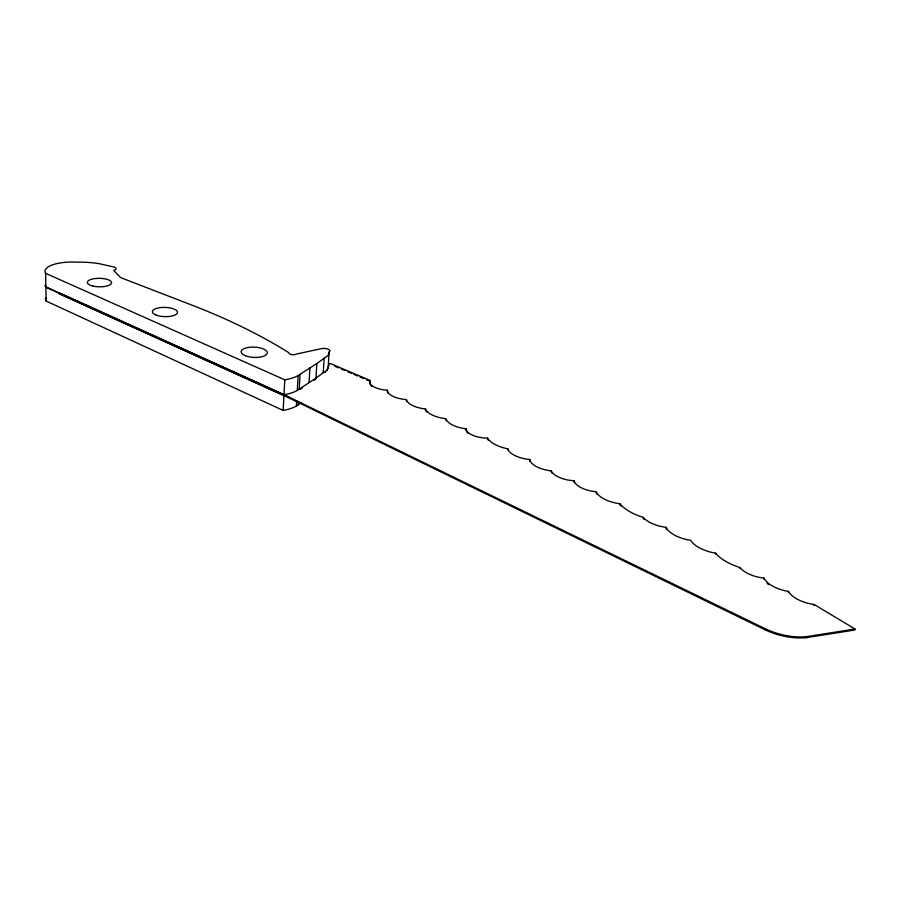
<?xml version="1.0" encoding="UTF-8"?>
<svg xmlns="http://www.w3.org/2000/svg" width="900" height="900" viewBox="0 0 900 900"><rect width="100%" height="100%" fill="white"/><g stroke="black" fill="none" stroke-linecap="round" stroke-linejoin="round"><path stroke-width="1.35" d="M301.579 402.502L296.381 406.012A35.179 14.681 2.8 0 1 283.162 410.423L283.95 395.629L59.895 293.996L59.884 293.209L284.31 394.774L765.416 628.83A42.019 20.273 13.7 0 0 806.479 636.66L855 629.01L854.752 630.011L806.242 637.684A42.008 20.284 13.7 0 1 765.191 629.842L284.265 395.64L59.895 293.996M328.939 364.961A5.434 2.16 3.8 0 1 328.196 366.334A27.72 11.059 3.4 0 1 323.235 372.69A322.853 117.866 -0.2 0 1 315.945 378.101L297.27 390.454A35.348 14.434 2.8 0 1 283.995 394.762L284.782 379.822L45.608 273.319L46.136 301.05L283.162 410.423M284.265 395.64L284.31 394.774M296.381 406.012L296.685 400.669M297.27 390.454L298.114 375.604L316.856 363.488A324.236 115.864 -0.1 0 0 324.169 358.178A27.844 10.867 3.4 0 0 329.141 351.945A5.456 2.126 3.8 0 0 328.219 349.234A5.456 2.126 3.8 0 0 321.379 348.649L296.325 354.071A3.96 1.552 3.3 0 1 291.623 354.589A3.96 1.552 3.3 0 1 288.911 352.766A993.465 434.137 -10.7 0 0 194.749 306.225L120.746 277.661L113.737 270.517A7.245 2.486 1 0 0 114.255 267.086L99.81 263.812A41.974 14.535 0.6 0 0 77.141 262.204A27.742 9.518 0.6 0 0 45.608 273.319M298.305 404.707L298.463 402.041M299.194 389.171L300.049 374.355M309.049 382.657L309.938 367.954M315.945 378.101L316.856 363.488M323.235 372.69L324.169 358.178M328.196 366.334L329.141 351.945M369.81 383.434A17.044 6.93 4.8 0 1 370.215 381.353L370.282 380.52L331.189 363.848A10.339 4.129 3.9 0 0 329.108 363.679M370.282 380.52A17.055 6.93 4.8 0 0 387.506 390.24L387.428 391.095A18.641 7.65 5.1 0 0 387.934 393.176M387.506 390.24A18.641 7.65 5.1 0 0 406.451 399.577L406.384 400.433A20.509 8.505 5.5 0 0 406.699 401.456M406.451 399.577A20.509 8.494 5.5 0 0 425.464 408.971L425.374 409.826A22.534 9.428 5.8 0 0 426.656 411.975M425.464 408.971A22.545 9.416 5.8 0 0 445.95 418.736A22.331 9.428 6.2 0 0 466.065 428.85L465.964 429.728A17.73 7.583 6.5 0 0 466.223 430.864M466.065 428.85A17.73 7.571 6.5 0 0 487.609 438.109L487.496 438.998A27.956 11.992 7.1 0 0 488.228 440.1M507.78 449.775L507.881 448.886A27.956 11.981 7.1 0 1 487.609 438.109M507.881 448.886A21.431 9.304 7.4 0 0 529.785 459.484L529.661 460.384A21.442 9.405 7.9 0 0 529.976 461.61M529.785 459.484A21.454 9.394 7.9 0 0 551.385 470.869L551.261 471.769A19.879 8.786 8.3 0 0 551.869 472.961M551.385 470.869A19.879 8.775 8.3 0 0 574.144 480.701L574.009 481.613A20.509 9.124 8.8 0 0 574.425 482.85M574.144 480.701A20.509 9.124 8.8 0 0 596.273 491.738A24.176 10.811 9.3 0 0 619.931 503.741L619.785 504.675A41.557 18.574 10 0 0 620.921 505.991M619.931 503.741A41.569 18.562 10 0 0 643.32 517.433L643.163 518.366A24.446 11.092 10.3 0 0 644.231 519.502M643.32 517.433A24.446 11.081 10.3 0 0 666.09 527.344L665.921 528.289A25.83 11.79 10.9 0 0 666.697 529.673M715.399 554.108L715.59 553.151A26.505 12.139 11.4 0 1 690.784 540.371A25.841 11.779 10.9 0 1 666.09 527.344M739.913 568.553L740.104 567.585A40.343 18.45 12.2 0 1 715.59 553.151M763.796 579.038L763.999 578.07A22.736 10.541 12.5 0 1 740.104 567.585M765.191 629.842L765.416 628.83M788.254 592.391L788.467 591.401A24.637 11.453 13.1 0 1 763.999 578.07M806.242 637.684L806.479 636.66M813.847 605.43L814.072 604.44A24.12 11.25 13.7 0 1 788.467 591.401M300.24 389.306L302.434 387.855M313.594 380.464L315.889 378.945M334.912 366.289L338.692 367.909M341.213 368.978L345.004 370.598M347.524 371.666L351.304 373.286M353.824 374.366L357.604 375.975M360.124 377.055L363.904 378.664M366.435 379.744L370.215 381.353M283.995 394.762L45.866 286.852A27.63 9.686 0.5 0 1 45.259 285.131M59.895 293.603L45.866 287.246A27.63 9.697 0.5 0 1 45.27 285.525M814.072 604.44L855 629.01M372.127 386.618A17.044 6.93 4.8 0 1 370.204 384.514M446.287 420.694A22.331 9.439 6.2 0 1 445.86 419.603M467.831 433.136A17.73 7.583 6.5 0 1 466.841 432M596.79 493.965A24.176 10.822 9.3 0 1 596.126 492.66M768.701 584.651A24.626 11.453 13.1 0 1 767.059 583.279M298.114 375.604A35.505 14.197 2.9 0 1 284.782 379.822M46.136 301.05A27.518 9.866 0.4 0 1 45.81 297.551M328.129 367.864A27.709 11.059 3.4 0 1 328.016 368.561M327.431 369.911A27.709 11.059 3.4 0 1 326.981 370.564M325.766 371.824A27.709 11.059 3.4 0 1 325.001 372.42M245.52 355.759A13.084 5.13 2.7 0 0 267.03 353.835A13.084 5.13 2.7 0 0 250.155 347.231A13.084 5.13 2.7 0 0 245.52 355.759M156.127 315.09A12.533 4.612 1.5 0 0 177.064 313.481A12.533 4.612 1.5 0 0 161.662 307.485A12.533 4.612 1.5 0 0 156.127 315.09M93.015 286.099A12.15 4.252 0.8 0 0 111.566 282.87A12.15 4.252 0.8 0 0 93.712 278.752A12.15 4.252 0.8 0 0 93.015 286.099"/></g></svg>
